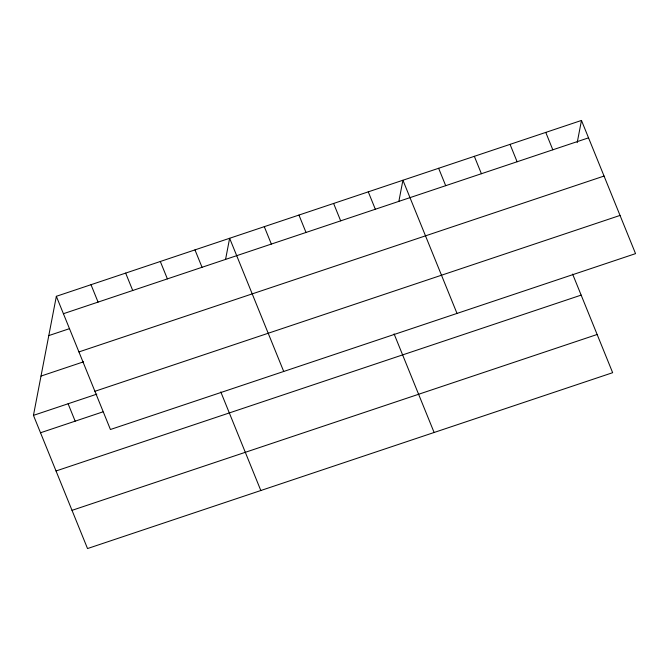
<?xml version="1.0" encoding="UTF-8"?>
<svg xmlns="http://www.w3.org/2000/svg" width="669" height="669" viewBox="0 0 669 669"><rect width="100%" height="100%" fill="white"/><g stroke="black" fill="none" stroke-linecap="round" stroke-linejoin="round"><path stroke-width="1" d="M572.622 274.098L612.653 372.692L87.53 548.555L33.45 415.365L56.347 296.308L581.47 120.445L635.55 253.635L110.427 429.498L56.347 296.308M225.562 259.43L229.634 238.273L283.715 371.462M398.858 201.394L402.922 180.237L457.011 313.427M577.205 142.606L581.47 120.445M63.413 313.711L588.536 137.847M48.787 335.595L69.584 328.63M78.925 351.919L604.048 176.056M41.001 376.078L83.583 361.812M94.914 391.29L620.038 215.426M33.45 415.365L96.821 394.141M40.516 432.768L102.901 411.87M56.029 470.976L581.152 295.113M72.018 510.347L597.141 334.483M545.762 132.403L552.82 149.806M510.046 144.362L517.112 161.764M474.338 156.32L481.404 173.723M438.63 168.279L445.696 185.681M368.268 191.844L375.334 209.246M394.083 333.89L434.114 432.483M333.605 203.451L340.672 220.854M298.951 215.058L306.017 232.461M264.288 226.666L271.355 244.068M194.972 249.88L202.038 267.282M220.787 391.925L260.826 490.519M160.317 261.487L167.384 278.889M125.663 273.094L132.73 290.497M91.001 284.701L98.067 302.104M68.104 403.758L75.171 421.161"/></g></svg>
